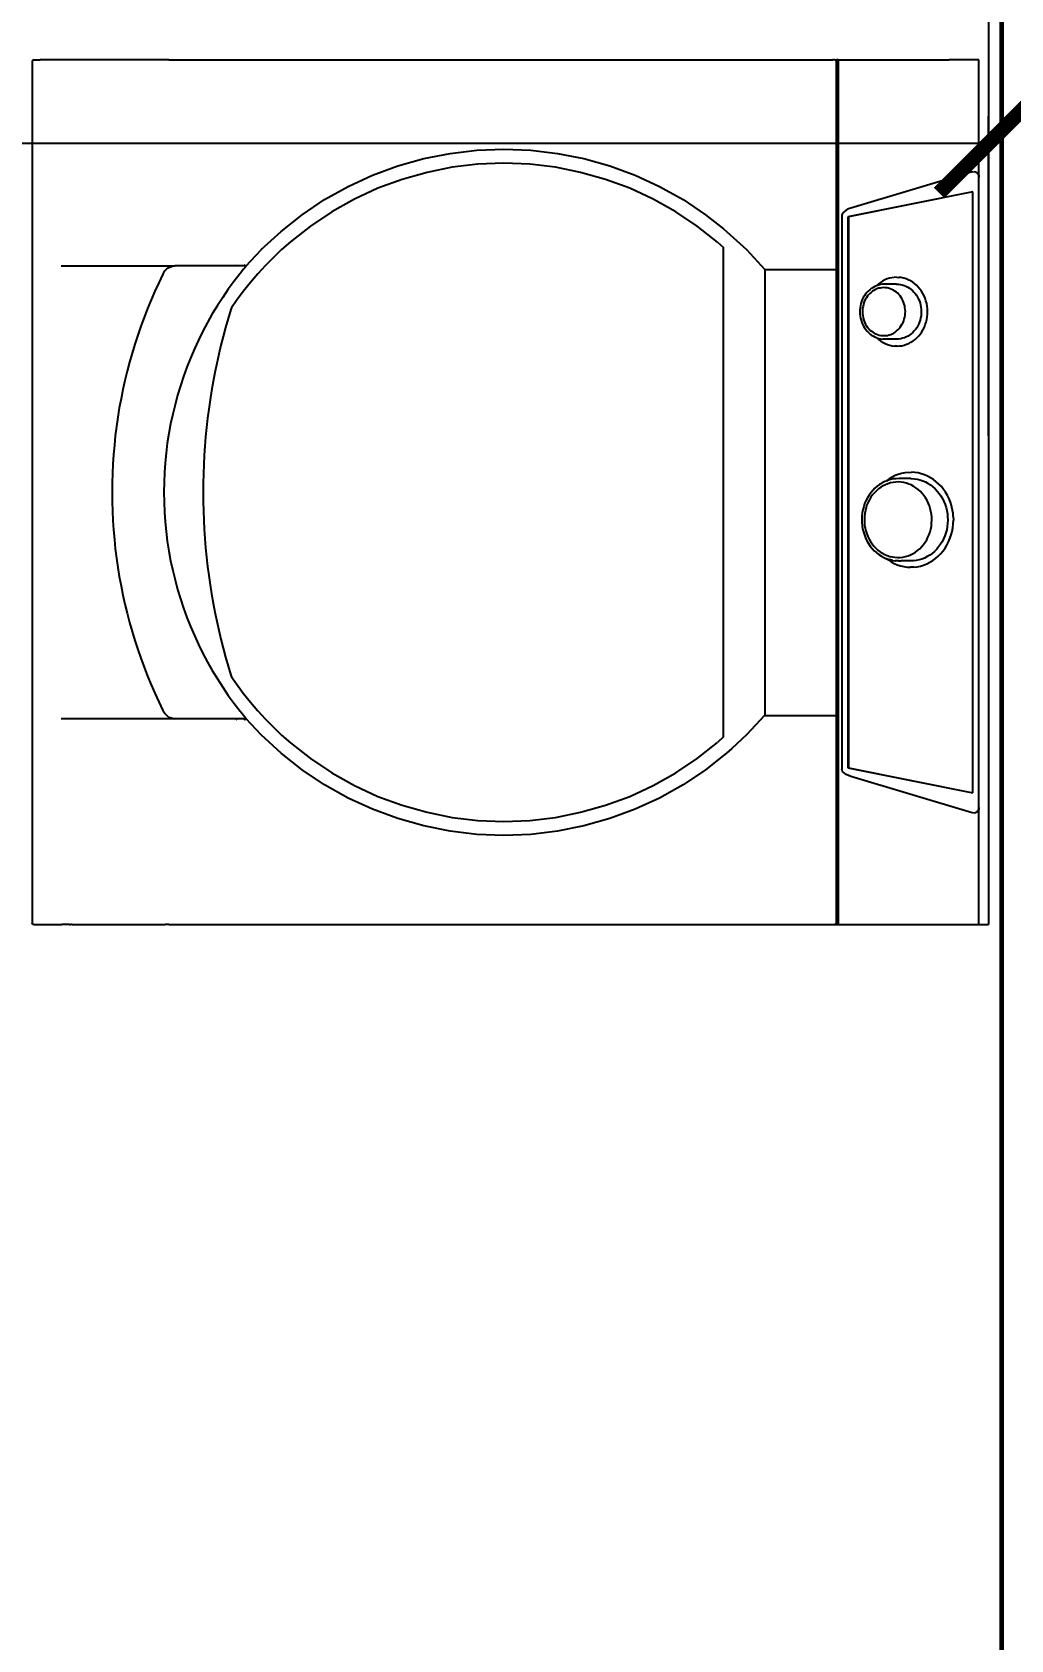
# Model space of a CAD drawing. Header units: metres. Extents: x 12.2 to 77.2, y 18.8 to 35.5.
# Drawn here: x 30.241 to 30.955, y 23.327 to 24.498 of the extents above; entities that cross this region are included whole.
import ezdxf

# ---------------------------------------------------------------- set-up
doc = ezdxf.new("R2010")
doc.units = ezdxf.units.M
doc.layers.get('Defpoints').update_dxf_attribs({"lineweight": 0})
doc.layers.add('0inne_gulv', color=7, linetype='Continuous', lineweight=13)
doc.layers.add('A-WALL', color=250, linetype='Continuous', lineweight=60)
doc.layers.add('Edges', color=7, linetype='Continuous')
doc.styles.add('TEXTS', font='swissl.ttf')
doc.dimstyles.new('Copy of DIMTEXT', dxfattribs={"dimscale": 0.3, "dimtxt": 0.22, "dimasz": 0.18, "dimexe": 0.05, "dimexo": 0.05, "dimgap": 0.05, "dimtad": 0, "dimzin": 1, "dimdsep": 46, "dimtxsty": 'TEXTS', "dimblk": 'ARCHTICK', "dimcen": 0.1, "dimclrd": 256, "dimclre": 6, "dimclrt": 7, "dimadec": 0, "dimazin": 0, "dimtfac": 0.15, "dimtix": 1, "dimtofl": 0, "dimtmove": 1, "dimatfit": 3, "dimldrblk": 'OPEN', "dimfxl": 1, "dimtolj": 1, "dimtzin": 0, "dimarcsym": 0})

# ---------------------------------------------------------------- blocks, each defined once
blk = doc.blocks.new('hyjnmu')
at = {"layer": 'Edges'}
for p, q in [((1052.394, 1739.6149), (1053.0663, 1739.6149)), ((1053.0663, 1739.5797), (1053.0663, 1739.6149)), ((1052.4363, 1739.608), (1052.4363, 1739.5863)), ((1052.4646, 1739.608), (1052.4363, 1739.608)), ((1052.4646, 1739.608), (1052.4646, 1739.608)), ((1052.5216, 1739.608), (1052.4646, 1739.608)), ((1052.5176, 1739.6043), (1052.5178, 1739.6055)), ((1052.5178, 1739.603), (1052.5176, 1739.6043)), ((1052.5178, 1739.6055), (1052.5183, 1739.6065)), ((1052.5178, 1739.603), (1052.5443, 1739.5147)), ((1052.5183, 1739.6065), (1052.5192, 1739.6073)), ((1052.5192, 1739.6073), (1052.5203, 1739.6078)), ((1052.5203, 1739.6078), (1052.5216, 1739.608)), ((1052.981, 1739.608), (1052.5216, 1739.608)), ((1052.5323, 1739.6035), (1052.5505, 1739.5125)), ((1052.5324, 1739.6035), (1052.5323, 1739.6035)), ((1052.5324, 1739.6035), (1052.5505, 1739.5129)), ((1052.9703, 1739.6035), (1052.5324, 1739.6035)), ((1052.9521, 1739.5125), (1052.9704, 1739.6035)), ((1052.9521, 1739.5129), (1052.9703, 1739.6035)), ((1052.9848, 1739.603), (1052.9583, 1739.5147)), ((1052.9704, 1739.6035), (1052.9703, 1739.6035)), ((1052.981, 1739.608), (1052.9823, 1739.6078)), ((1053.0446, 1739.608), (1052.981, 1739.608)), ((1052.9823, 1739.6078), (1052.9835, 1739.6073)), ((1052.9835, 1739.6073), (1052.9843, 1739.6065)), ((1052.9843, 1739.6065), (1052.9849, 1739.6055)), ((1052.985, 1739.6043), (1052.9848, 1739.603)), ((1052.9849, 1739.6055), (1052.985, 1739.6043)), ((1053.0663, 1739.608), (1053.0446, 1739.608)), ((1053.0446, 1739.608), (1053.0446, 1739.608)), ((1052.4363, 1739.5863), (1052.4363, 1739.5863)), ((1052.4363, 1739.5055), (1052.4363, 1739.5863)), ((1052.756, 1739.5862), (1052.7536, 1739.585)), ((1052.7585, 1739.5872), (1052.756, 1739.5862)), ((1052.761, 1739.588), (1052.7585, 1739.5872)), ((1052.7636, 1739.5886), (1052.761, 1739.588)), ((1052.7663, 1739.5891), (1052.7636, 1739.5886)), ((1052.769, 1739.5893), (1052.7663, 1739.5891)), ((1052.767, 1739.585), (1052.7693, 1739.5852)), ((1052.769, 1739.5893), (1052.7717, 1739.5894)), ((1052.7693, 1739.5852), (1052.7713, 1739.5853)), ((1052.7713, 1739.5853), (1052.7717, 1739.5853)), ((1052.7744, 1739.5893), (1052.7717, 1739.5894)), ((1052.7717, 1739.5853), (1052.774, 1739.5852)), ((1052.774, 1739.5852), (1052.7764, 1739.5849)), ((1052.7771, 1739.589), (1052.7744, 1739.5893)), ((1052.7798, 1739.5885), (1052.7771, 1739.589)), ((1052.7824, 1739.5878), (1052.7798, 1739.5885)), ((1052.7849, 1739.5869), (1052.7824, 1739.5878)), ((1052.7874, 1739.5859), (1052.7849, 1739.5869)), ((1052.7898, 1739.5846), (1052.7874, 1739.5859)), ((1052.742, 1739.5749), (1052.7407, 1739.5728)), ((1052.7436, 1739.5769), (1052.742, 1739.5749)), ((1052.7453, 1739.5788), (1052.7436, 1739.5769)), ((1052.7471, 1739.5806), (1052.7453, 1739.5788)), ((1052.7459, 1739.5727), (1052.7473, 1739.5745)), ((1052.7492, 1739.5822), (1052.7471, 1739.5806)), ((1052.7473, 1739.5745), (1052.7487, 1739.5761)), ((1052.7487, 1739.5761), (1052.7504, 1739.5776)), ((1052.7513, 1739.5837), (1052.7492, 1739.5822)), ((1052.7504, 1739.5776), (1052.7521, 1739.579)), ((1052.7536, 1739.585), (1052.7513, 1739.5837)), ((1052.7521, 1739.579), (1052.754, 1739.5803)), ((1052.754, 1739.5803), (1052.7559, 1739.5815)), ((1052.7559, 1739.5815), (1052.758, 1739.5825)), ((1052.758, 1739.5825), (1052.7602, 1739.5833)), ((1052.7602, 1739.5833), (1052.7624, 1739.5841)), ((1052.7624, 1739.5841), (1052.7647, 1739.5846)), ((1052.7647, 1739.5846), (1052.767, 1739.585)), ((1052.7673, 1739.5734), (1052.7652, 1739.573)), ((1052.7695, 1739.5736), (1052.7673, 1739.5734)), ((1052.7716, 1739.5736), (1052.7695, 1739.5736)), ((1052.7738, 1739.5735), (1052.7716, 1739.5736)), ((1052.7759, 1739.5733), (1052.7738, 1739.5735)), ((1052.7764, 1739.5849), (1052.7787, 1739.5845)), ((1052.7787, 1739.5845), (1052.7809, 1739.5839)), ((1052.7809, 1739.5839), (1052.7831, 1739.5831)), ((1052.7831, 1739.5831), (1052.7853, 1739.5822)), ((1052.7853, 1739.5822), (1052.7873, 1739.5812)), ((1052.7873, 1739.5812), (1052.7892, 1739.58)), ((1052.7892, 1739.58), (1052.7911, 1739.5786)), ((1052.792, 1739.5833), (1052.7898, 1739.5846)), ((1052.7911, 1739.5786), (1052.7928, 1739.5772)), ((1052.7941, 1739.5817), (1052.792, 1739.5833)), ((1052.7928, 1739.5772), (1052.7944, 1739.5756)), ((1052.7961, 1739.5801), (1052.7941, 1739.5817)), ((1052.7944, 1739.5756), (1052.7958, 1739.574)), ((1052.7958, 1739.574), (1052.7971, 1739.5722)), ((1052.7979, 1739.5783), (1052.7961, 1739.5801)), ((1052.7996, 1739.5763), (1052.7979, 1739.5783)), ((1052.801, 1739.5743), (1052.7996, 1739.5763)), ((1052.8023, 1739.5722), (1052.801, 1739.5743)), ((1053.0663, 1739.5797), (1053.0663, 1739.5797)), ((1053.0663, 1739.5055), (1053.0663, 1739.5797)), ((1052.6005, 1739.5625), (1052.5993, 1739.5611)), ((1052.6018, 1739.5638), (1052.6005, 1739.5625)), ((1052.6033, 1739.565), (1052.6018, 1739.5638)), ((1052.6048, 1739.5661), (1052.6033, 1739.565)), ((1052.6064, 1739.5671), (1052.6048, 1739.5661)), ((1052.6082, 1739.568), (1052.6064, 1739.5671)), ((1052.6066, 1739.5616), (1052.6078, 1739.5625)), ((1052.6078, 1739.5625), (1052.6091, 1739.5633)), ((1052.6099, 1739.5688), (1052.6082, 1739.568)), ((1052.6091, 1739.5633), (1052.6105, 1739.564)), ((1052.6118, 1739.5694), (1052.6099, 1739.5688)), ((1052.6105, 1739.564), (1052.6119, 1739.5646)), ((1052.6137, 1739.5699), (1052.6118, 1739.5694)), ((1052.6119, 1739.5646), (1052.6134, 1739.5651)), ((1052.6134, 1739.5651), (1052.6149, 1739.5655)), ((1052.6156, 1739.5702), (1052.6137, 1739.5699)), ((1052.6149, 1739.5655), (1052.6164, 1739.5657)), ((1052.6176, 1739.5705), (1052.6156, 1739.5702)), ((1052.6164, 1739.5657), (1052.618, 1739.5659)), ((1052.6195, 1739.5705), (1052.6176, 1739.5705)), ((1052.618, 1739.5659), (1052.6196, 1739.566)), ((1052.6215, 1739.5705), (1052.6195, 1739.5705)), ((1052.6196, 1739.566), (1052.6211, 1739.5659)), ((1052.6211, 1739.5659), (1052.6227, 1739.5658)), ((1052.6235, 1739.5703), (1052.6215, 1739.5705)), ((1052.6227, 1739.5658), (1052.6242, 1739.5655)), ((1052.6254, 1739.57), (1052.6235, 1739.5703)), ((1052.6242, 1739.5655), (1052.6258, 1739.5652)), ((1052.6273, 1739.5695), (1052.6254, 1739.57)), ((1052.6258, 1739.5652), (1052.6272, 1739.5647)), ((1052.6272, 1739.5647), (1052.6287, 1739.5641)), ((1052.6291, 1739.5689), (1052.6273, 1739.5695)), ((1052.6287, 1739.5641), (1052.63, 1739.5634)), ((1052.6309, 1739.5682), (1052.6291, 1739.5689)), ((1052.63, 1739.5634), (1052.6314, 1739.5627)), ((1052.6327, 1739.5673), (1052.6309, 1739.5682)), ((1052.6314, 1739.5627), (1052.6326, 1739.5618)), ((1052.6326, 1739.5618), (1052.6338, 1739.5608)), ((1052.6343, 1739.5664), (1052.6327, 1739.5673)), ((1052.6359, 1739.5653), (1052.6343, 1739.5664)), ((1052.6373, 1739.5641), (1052.6359, 1739.5653)), ((1052.6387, 1739.5628), (1052.6373, 1739.5641)), ((1052.6399, 1739.5614), (1052.6387, 1739.5628)), ((1052.7372, 1739.5636), (1052.7369, 1739.5612)), ((1052.7378, 1739.566), (1052.7372, 1739.5636)), ((1052.7385, 1739.5683), (1052.7378, 1739.566)), ((1052.7395, 1739.5706), (1052.7385, 1739.5683)), ((1052.7407, 1739.5728), (1052.7395, 1739.5706)), ((1052.7415, 1739.5609), (1052.7418, 1739.5629)), ((1052.7418, 1739.5629), (1052.7422, 1739.565)), ((1052.7422, 1739.565), (1052.7429, 1739.567)), ((1052.7429, 1739.567), (1052.7437, 1739.569)), ((1052.7437, 1739.569), (1052.7448, 1739.5709)), ((1052.7448, 1739.5709), (1052.7459, 1739.5727)), ((1052.7481, 1739.5621), (1052.747, 1739.5605)), ((1052.7493, 1739.5637), (1052.7481, 1739.5621)), ((1052.7506, 1739.5652), (1052.7493, 1739.5637)), ((1052.7521, 1739.5666), (1052.7506, 1739.5652)), ((1052.7537, 1739.5679), (1052.7521, 1739.5666)), ((1052.7554, 1739.5691), (1052.7537, 1739.5679)), ((1052.7572, 1739.5702), (1052.7554, 1739.5691)), ((1052.7591, 1739.5711), (1052.7572, 1739.5702)), ((1052.7611, 1739.5719), (1052.7591, 1739.5711)), ((1052.7631, 1739.5725), (1052.7611, 1739.5719)), ((1052.7652, 1739.573), (1052.7631, 1739.5725)), ((1052.7781, 1739.5729), (1052.7759, 1739.5733)), ((1052.7801, 1739.5724), (1052.7781, 1739.5729)), ((1052.7821, 1739.5717), (1052.7801, 1739.5724)), ((1052.7841, 1739.5708), (1052.7821, 1739.5717)), ((1052.786, 1739.5699), (1052.7841, 1739.5708)), ((1052.7877, 1739.5688), (1052.786, 1739.5699)), ((1052.7894, 1739.5676), (1052.7877, 1739.5688)), ((1052.791, 1739.5662), (1052.7894, 1739.5676)), ((1052.7924, 1739.5648), (1052.791, 1739.5662)), ((1052.7938, 1739.5633), (1052.7924, 1739.5648)), ((1052.7949, 1739.5617), (1052.7938, 1739.5633)), ((1052.7971, 1739.5722), (1052.7982, 1739.5703)), ((1052.7982, 1739.5703), (1052.7992, 1739.5684)), ((1052.7992, 1739.5684), (1052.8, 1739.5664)), ((1052.8, 1739.5664), (1052.8006, 1739.5644)), ((1052.8006, 1739.5644), (1052.801, 1739.5623)), ((1052.801, 1739.5623), (1052.8013, 1739.5602)), ((1052.8035, 1739.57), (1052.8023, 1739.5722)), ((1052.8044, 1739.5677), (1052.8035, 1739.57)), ((1052.8051, 1739.5653), (1052.8044, 1739.5677)), ((1052.8056, 1739.5629), (1052.8051, 1739.5653)), ((1052.8059, 1739.5605), (1052.8056, 1739.5629)), ((1052.5949, 1739.5514), (1052.5947, 1739.5497)), ((1052.5953, 1739.5532), (1052.5949, 1739.5514)), ((1052.5958, 1739.5549), (1052.5953, 1739.5532)), ((1052.5965, 1739.5565), (1052.5958, 1739.5549)), ((1052.5973, 1739.5581), (1052.5965, 1739.5565)), ((1052.5982, 1739.5597), (1052.5973, 1739.5581)), ((1052.5993, 1739.5611), (1052.5982, 1739.5597)), ((1052.5998, 1739.5494), (1052.5999, 1739.5507)), ((1052.5999, 1739.5507), (1052.6002, 1739.5521)), ((1052.6002, 1739.5521), (1052.6007, 1739.5535)), ((1052.6007, 1739.5535), (1052.6012, 1739.5548)), ((1052.6012, 1739.5548), (1052.6018, 1739.5561)), ((1052.6018, 1739.5561), (1052.6026, 1739.5573)), ((1052.6026, 1739.5573), (1052.6035, 1739.5585)), ((1052.6035, 1739.5585), (1052.6044, 1739.5596)), ((1052.6044, 1739.5596), (1052.6055, 1739.5606)), ((1052.6055, 1739.5606), (1052.6066, 1739.5616)), ((1052.6083, 1739.5505), (1052.6073, 1739.5497)), ((1052.6093, 1739.5513), (1052.6083, 1739.5505)), ((1052.6105, 1739.552), (1052.6093, 1739.5513)), ((1052.6117, 1739.5526), (1052.6105, 1739.552)), ((1052.6129, 1739.5531), (1052.6117, 1739.5526)), ((1052.6142, 1739.5535), (1052.6129, 1739.5531)), ((1052.6155, 1739.5539), (1052.6142, 1739.5535)), ((1052.6168, 1739.5541), (1052.6155, 1739.5539)), ((1052.6182, 1739.5543), (1052.6168, 1739.5541)), ((1052.6196, 1739.5544), (1052.6182, 1739.5543)), ((1052.621, 1739.5543), (1052.6196, 1739.5544)), ((1052.6223, 1739.5542), (1052.621, 1739.5543)), ((1052.6237, 1739.5539), (1052.6223, 1739.5542)), ((1052.625, 1739.5536), (1052.6237, 1739.5539)), ((1052.6263, 1739.5532), (1052.625, 1739.5536)), ((1052.6275, 1739.5527), (1052.6263, 1739.5532)), ((1052.6287, 1739.5521), (1052.6275, 1739.5527)), ((1052.6299, 1739.5514), (1052.6287, 1739.5521)), ((1052.631, 1739.5507), (1052.6299, 1739.5514)), ((1052.632, 1739.5499), (1052.631, 1739.5507)), ((1052.6338, 1739.5608), (1052.6348, 1739.5598)), ((1052.6348, 1739.5598), (1052.6358, 1739.5587)), ((1052.6358, 1739.5587), (1052.6367, 1739.5576)), ((1052.6367, 1739.5576), (1052.6375, 1739.5563)), ((1052.6375, 1739.5563), (1052.6381, 1739.5551)), ((1052.6381, 1739.5551), (1052.6387, 1739.5538)), ((1052.6387, 1739.5538), (1052.6391, 1739.5524)), ((1052.6391, 1739.5524), (1052.6395, 1739.551)), ((1052.6395, 1739.551), (1052.6397, 1739.5496)), ((1052.641, 1739.56), (1052.6399, 1739.5614)), ((1052.642, 1739.5584), (1052.641, 1739.56)), ((1052.6428, 1739.5569), (1052.642, 1739.5584)), ((1052.6435, 1739.5552), (1052.6428, 1739.5569)), ((1052.6441, 1739.5535), (1052.6435, 1739.5552)), ((1052.6445, 1739.5518), (1052.6441, 1739.5535)), ((1052.6447, 1739.55), (1052.6445, 1739.5518)), ((1052.6448, 1739.5483), (1052.6447, 1739.55)), ((1052.7369, 1739.5612), (1052.7367, 1739.5588)), ((1052.7368, 1739.5564), (1052.7367, 1739.5588)), ((1052.7368, 1739.5564), (1052.7371, 1739.554)), ((1052.7371, 1739.554), (1052.7376, 1739.5516)), ((1052.7376, 1739.5516), (1052.7383, 1739.5492)), ((1052.7413, 1739.5587), (1052.7415, 1739.5609)), ((1052.7413, 1739.5584), (1052.7413, 1739.5587)), ((1052.7413, 1739.5584), (1052.7413, 1739.5498)), ((1052.7439, 1739.5513), (1052.7438, 1739.5493)), ((1052.7442, 1739.5532), (1052.7439, 1739.5513)), ((1052.7447, 1739.5551), (1052.7442, 1739.5532)), ((1052.7453, 1739.5569), (1052.7447, 1739.5551)), ((1052.746, 1739.5587), (1052.7453, 1739.5569)), ((1052.747, 1739.5605), (1052.746, 1739.5587)), ((1052.796, 1739.56), (1052.7949, 1739.5617)), ((1052.7969, 1739.5582), (1052.796, 1739.56)), ((1052.7976, 1739.5564), (1052.7969, 1739.5582)), ((1052.7981, 1739.5545), (1052.7976, 1739.5564)), ((1052.7985, 1739.5526), (1052.7981, 1739.5545)), ((1052.7988, 1739.5507), (1052.7985, 1739.5526)), ((1052.7988, 1739.5488), (1052.7988, 1739.5507)), ((1052.8013, 1739.5513), (1052.8012, 1739.5512)), ((1052.8013, 1739.5494), (1052.8012, 1739.5512)), ((1052.8013, 1739.5602), (1052.8013, 1739.5581)), ((1052.8013, 1739.5581), (1052.8013, 1739.5513)), ((1052.8041, 1739.5485), (1052.8049, 1739.5509)), ((1052.8049, 1739.5509), (1052.8054, 1739.5532)), ((1052.8054, 1739.5532), (1052.8058, 1739.5557)), ((1052.8058, 1739.5557), (1052.8059, 1739.5581)), ((1052.8059, 1739.5605), (1052.8059, 1739.5581)), ((1052.5946, 1739.5479), (1052.5947, 1739.5497)), ((1052.5946, 1739.5479), (1052.5947, 1739.5462)), ((1052.5947, 1739.5462), (1052.595, 1739.5444)), ((1052.595, 1739.5444), (1052.5954, 1739.5427)), ((1052.5954, 1739.5427), (1052.5959, 1739.541)), ((1052.5959, 1739.541), (1052.5966, 1739.5393)), ((1052.5966, 1739.5393), (1052.5975, 1739.5377)), ((1052.5997, 1739.5479), (1052.5998, 1739.5494)), ((1052.5997, 1739.5479), (1052.5997, 1739.539)), ((1052.5997, 1739.539), (1052.5998, 1739.5376)), ((1052.6023, 1739.5398), (1052.6022, 1739.5386)), ((1052.6022, 1739.5386), (1052.6023, 1739.5373)), ((1052.6024, 1739.541), (1052.6023, 1739.5398)), ((1052.6027, 1739.5422), (1052.6024, 1739.541)), ((1052.603, 1739.5434), (1052.6027, 1739.5422)), ((1052.6035, 1739.5446), (1052.603, 1739.5434)), ((1052.6041, 1739.5457), (1052.6035, 1739.5446)), ((1052.6047, 1739.5468), (1052.6041, 1739.5457)), ((1052.6055, 1739.5478), (1052.6047, 1739.5468)), ((1052.6063, 1739.5488), (1052.6055, 1739.5478)), ((1052.6073, 1739.5497), (1052.6063, 1739.5488)), ((1052.6329, 1739.549), (1052.632, 1739.5499)), ((1052.6338, 1739.548), (1052.6329, 1739.549)), ((1052.6346, 1739.547), (1052.6338, 1739.548)), ((1052.6353, 1739.5459), (1052.6346, 1739.547)), ((1052.6358, 1739.5448), (1052.6353, 1739.5459)), ((1052.6363, 1739.5437), (1052.6358, 1739.5448)), ((1052.6367, 1739.5425), (1052.6363, 1739.5437)), ((1052.637, 1739.5413), (1052.6367, 1739.5425)), ((1052.6372, 1739.5401), (1052.637, 1739.5413)), ((1052.6372, 1739.5388), (1052.6372, 1739.5401)), ((1052.6372, 1739.5376), (1052.6372, 1739.5388)), ((1052.6397, 1739.5496), (1052.6397, 1739.5482)), ((1052.6397, 1739.5482), (1052.6397, 1739.5481)), ((1052.6397, 1739.5481), (1052.6397, 1739.5393)), ((1052.6397, 1739.5393), (1052.6397, 1739.5379)), ((1052.6422, 1739.5381), (1052.643, 1739.5397)), ((1052.643, 1739.5397), (1052.6437, 1739.5413)), ((1052.6437, 1739.5413), (1052.6442, 1739.543)), ((1052.6442, 1739.543), (1052.6445, 1739.5448)), ((1052.6445, 1739.5448), (1052.6448, 1739.5465)), ((1052.6448, 1739.5483), (1052.6448, 1739.5465)), ((1052.7383, 1739.5492), (1052.7392, 1739.5469)), ((1052.7392, 1739.5469), (1052.7403, 1739.5447)), ((1052.7403, 1739.5447), (1052.7416, 1739.5426)), ((1052.7413, 1739.5498), (1052.7414, 1739.5477)), ((1052.7414, 1739.5477), (1052.7416, 1739.5456)), ((1052.7416, 1739.5456), (1052.7421, 1739.5435)), ((1052.7416, 1739.5426), (1052.743, 1739.5406)), ((1052.7421, 1739.5435), (1052.7421, 1739.5434)), ((1052.7421, 1739.5434), (1052.7427, 1739.5415)), ((1052.7427, 1739.5414), (1052.7427, 1739.5415)), ((1052.7427, 1739.5414), (1052.743, 1739.5406)), ((1052.743, 1739.5406), (1052.7431, 1739.5405)), ((1052.7431, 1739.5405), (1052.7435, 1739.5394)), ((1052.7435, 1739.5394), (1052.7445, 1739.5375)), ((1052.7438, 1739.5493), (1052.7439, 1739.5474)), ((1052.7439, 1739.5474), (1052.7441, 1739.5455)), ((1052.7441, 1739.5455), (1052.7445, 1739.5436)), ((1052.7445, 1739.5436), (1052.7451, 1739.5417)), ((1052.7451, 1739.5417), (1052.7458, 1739.5399)), ((1052.7458, 1739.5399), (1052.7467, 1739.5381)), ((1052.7957, 1739.5376), (1052.7966, 1739.5394)), ((1052.7966, 1739.5394), (1052.7974, 1739.5412)), ((1052.7974, 1739.5412), (1052.798, 1739.543)), ((1052.7979, 1739.5369), (1052.7989, 1739.5388)), ((1052.798, 1739.543), (1052.7984, 1739.5449)), ((1052.7984, 1739.5449), (1052.7987, 1739.5468)), ((1052.7987, 1739.5468), (1052.7988, 1739.5488)), ((1052.7989, 1739.5388), (1052.7997, 1739.5407)), ((1052.7997, 1739.5408), (1052.8004, 1739.5428)), ((1052.7997, 1739.5408), (1052.8006, 1739.542)), ((1052.7997, 1739.5408), (1052.7997, 1739.5407)), ((1052.8009, 1739.545), (1052.8004, 1739.5429)), ((1052.8004, 1739.5429), (1052.8004, 1739.5428)), ((1052.8006, 1739.542), (1052.802, 1739.5441)), ((1052.8009, 1739.545), (1052.8012, 1739.547)), ((1052.8013, 1739.5491), (1052.8012, 1739.5471)), ((1052.8012, 1739.547), (1052.8012, 1739.5471)), ((1052.8013, 1739.5494), (1052.8013, 1739.5492)), ((1052.8013, 1739.5492), (1052.8013, 1739.5491)), ((1052.802, 1739.5441), (1052.8031, 1739.5463)), ((1052.8031, 1739.5463), (1052.8041, 1739.5485)), ((1052.5975, 1739.5377), (1052.5984, 1739.5362)), ((1052.5984, 1739.5362), (1052.5995, 1739.5348)), ((1052.5995, 1739.5348), (1052.6008, 1739.5334)), ((1052.5998, 1739.5376), (1052.6, 1739.5362)), ((1052.6, 1739.5362), (1052.6003, 1739.5348)), ((1052.6004, 1739.5347), (1052.6003, 1739.5348)), ((1052.6004, 1739.5347), (1052.6008, 1739.5334)), ((1052.6008, 1739.5334), (1052.6013, 1739.5321)), ((1052.6013, 1739.5321), (1052.602, 1739.5308)), ((1052.602, 1739.5308), (1052.6021, 1739.5307)), ((1052.6021, 1739.5307), (1052.6028, 1739.5296)), ((1052.6023, 1739.5373), (1052.6025, 1739.5361)), ((1052.6025, 1739.5361), (1052.6027, 1739.5349)), ((1052.6027, 1739.5349), (1052.6031, 1739.5337)), ((1052.6028, 1739.5296), (1052.6029, 1739.5295)), ((1052.6029, 1739.5295), (1052.6037, 1739.5284)), ((1052.6031, 1739.5337), (1052.6036, 1739.5326)), ((1052.6036, 1739.5326), (1052.6042, 1739.5315)), ((1052.6037, 1739.5284), (1052.6047, 1739.5273)), ((1052.6042, 1739.5315), (1052.6049, 1739.5304)), ((1052.6047, 1739.5273), (1052.6057, 1739.5263)), ((1052.6049, 1739.5304), (1052.6057, 1739.5294)), ((1052.6057, 1739.5294), (1052.6065, 1739.5284)), ((1052.6065, 1739.5284), (1052.6075, 1739.5275)), ((1052.6075, 1739.5275), (1052.6085, 1739.5267)), ((1052.6085, 1739.5267), (1052.6096, 1739.526)), ((1052.6301, 1739.5261), (1052.6312, 1739.5269)), ((1052.6312, 1739.5269), (1052.6322, 1739.5277)), ((1052.6322, 1739.5277), (1052.6331, 1739.5286)), ((1052.6331, 1739.5286), (1052.634, 1739.5296)), ((1052.634, 1739.5296), (1052.6347, 1739.5306)), ((1052.634, 1739.5265), (1052.635, 1739.5275)), ((1052.6347, 1739.5306), (1052.6354, 1739.5317)), ((1052.635, 1739.5275), (1052.6359, 1739.5286)), ((1052.6354, 1739.5317), (1052.6359, 1739.5328)), ((1052.6359, 1739.5328), (1052.6364, 1739.534)), ((1052.6359, 1739.5286), (1052.636, 1739.5287)), ((1052.636, 1739.5287), (1052.6367, 1739.5298)), ((1052.6364, 1739.534), (1052.6368, 1739.5352)), ((1052.6367, 1739.5298), (1052.6368, 1739.5298)), ((1052.6368, 1739.5352), (1052.637, 1739.5364)), ((1052.6368, 1739.5298), (1052.6376, 1739.5311)), ((1052.637, 1739.5364), (1052.6372, 1739.5376)), ((1052.6376, 1739.5311), (1052.6382, 1739.5323)), ((1052.6382, 1739.5323), (1052.6386, 1739.5334)), ((1052.6386, 1739.5334), (1052.6389, 1739.5337)), ((1052.6386, 1739.5334), (1052.6388, 1739.5337)), ((1052.6388, 1739.5337), (1052.6392, 1739.535)), ((1052.6389, 1739.5337), (1052.6402, 1739.535)), ((1052.6392, 1739.5351), (1052.6395, 1739.5365)), ((1052.6392, 1739.535), (1052.6392, 1739.5351)), ((1052.6395, 1739.5365), (1052.6397, 1739.5379)), ((1052.6402, 1739.535), (1052.6412, 1739.5365)), ((1052.6412, 1739.5365), (1052.6422, 1739.5381)), ((1052.7445, 1739.5375), (1052.7446, 1739.5374)), ((1052.7446, 1739.5374), (1052.7456, 1739.5356)), ((1052.7456, 1739.5356), (1052.7457, 1739.5356)), ((1052.7457, 1739.5356), (1052.7469, 1739.5339)), ((1052.7467, 1739.5381), (1052.7477, 1739.5364)), ((1052.7469, 1739.5339), (1052.7483, 1739.5322)), ((1052.7477, 1739.5364), (1052.7489, 1739.5348)), ((1052.7483, 1739.5322), (1052.7499, 1739.5306)), ((1052.7489, 1739.5348), (1052.7502, 1739.5333)), ((1052.7499, 1739.5306), (1052.7516, 1739.5292)), ((1052.7502, 1739.5333), (1052.7517, 1739.5319)), ((1052.7516, 1739.5292), (1052.7534, 1739.5279)), ((1052.7517, 1739.5319), (1052.7532, 1739.5305)), ((1052.7532, 1739.5305), (1052.7549, 1739.5293)), ((1052.7534, 1739.5279), (1052.7554, 1739.5267)), ((1052.7549, 1739.5293), (1052.7567, 1739.5282)), ((1052.7554, 1739.5267), (1052.7575, 1739.5256)), ((1052.7554, 1739.5267), (1052.7554, 1739.5267)), ((1052.7567, 1739.5282), (1052.7586, 1739.5273)), ((1052.7586, 1739.5273), (1052.7605, 1739.5264)), ((1052.7816, 1739.5262), (1052.7835, 1739.527)), ((1052.7835, 1739.527), (1052.7854, 1739.5279)), ((1052.7854, 1739.5279), (1052.7872, 1739.529)), ((1052.7866, 1739.5263), (1052.7886, 1739.5275)), ((1052.7872, 1739.529), (1052.7889, 1739.5302)), ((1052.7887, 1739.5275), (1052.7886, 1739.5275)), ((1052.7887, 1739.5275), (1052.7905, 1739.5288)), ((1052.7889, 1739.5302), (1052.7905, 1739.5315)), ((1052.7905, 1739.5315), (1052.792, 1739.5329)), ((1052.7905, 1739.5288), (1052.7923, 1739.5302)), ((1052.792, 1739.5329), (1052.7934, 1739.5344)), ((1052.7923, 1739.5302), (1052.7939, 1739.5317)), ((1052.7934, 1739.5344), (1052.7946, 1739.536)), ((1052.7939, 1739.5317), (1052.7953, 1739.5333)), ((1052.7946, 1739.536), (1052.7957, 1739.5376)), ((1052.7953, 1739.5333), (1052.7954, 1739.5334)), ((1052.7954, 1739.5334), (1052.7966, 1739.5351)), ((1052.7966, 1739.5351), (1052.7967, 1739.5351)), ((1052.7967, 1739.5351), (1052.7979, 1739.5369)), ((1052.6057, 1739.5263), (1052.6069, 1739.5254)), ((1052.6069, 1739.5254), (1052.6069, 1739.5253)), ((1052.6069, 1739.5253), (1052.6081, 1739.5245)), ((1052.6081, 1739.5245), (1052.6082, 1739.5245)), ((1052.6082, 1739.5245), (1052.6095, 1739.5237)), ((1052.6095, 1739.5237), (1052.6109, 1739.523)), ((1052.6096, 1739.526), (1052.6107, 1739.5253)), ((1052.6107, 1739.5253), (1052.6119, 1739.5247)), ((1052.6109, 1739.523), (1052.6123, 1739.5225)), ((1052.6119, 1739.5247), (1052.6132, 1739.5242)), ((1052.6123, 1739.5225), (1052.6137, 1739.522)), ((1052.6132, 1739.5242), (1052.6145, 1739.5238)), ((1052.6137, 1739.522), (1052.6152, 1739.5216)), ((1052.6145, 1739.5238), (1052.6158, 1739.5235)), ((1052.6152, 1739.5216), (1052.6168, 1739.5214)), ((1052.6158, 1739.5235), (1052.6171, 1739.5232)), ((1052.6168, 1739.5214), (1052.6183, 1739.5212)), ((1052.6171, 1739.5232), (1052.6185, 1739.5231)), ((1052.6183, 1739.5212), (1052.6199, 1739.5212)), ((1052.6185, 1739.5231), (1052.6199, 1739.5231)), ((1052.6199, 1739.5231), (1052.6212, 1739.5231)), ((1052.6199, 1739.5212), (1052.6214, 1739.5212)), ((1052.6212, 1739.5231), (1052.6226, 1739.5233)), ((1052.6214, 1739.5212), (1052.623, 1739.5214)), ((1052.6226, 1739.5233), (1052.6239, 1739.5235)), ((1052.623, 1739.5214), (1052.6245, 1739.5217)), ((1052.6239, 1739.5235), (1052.6253, 1739.5239)), ((1052.6245, 1739.5217), (1052.626, 1739.5221)), ((1052.6253, 1739.5239), (1052.6266, 1739.5243)), ((1052.626, 1739.5221), (1052.6275, 1739.5226)), ((1052.6266, 1739.5243), (1052.6278, 1739.5248)), ((1052.6275, 1739.5226), (1052.6289, 1739.5232)), ((1052.6278, 1739.5248), (1052.629, 1739.5254)), ((1052.6289, 1739.5232), (1052.6302, 1739.5239)), ((1052.629, 1739.5254), (1052.6301, 1739.5261)), ((1052.6302, 1739.5239), (1052.6303, 1739.5239)), ((1052.6303, 1739.5239), (1052.6315, 1739.5246)), ((1052.6316, 1739.5247), (1052.6315, 1739.5246)), ((1052.6316, 1739.5247), (1052.6328, 1739.5255)), ((1052.6328, 1739.5255), (1052.634, 1739.5265)), ((1052.7575, 1739.5256), (1052.7596, 1739.5247)), ((1052.7596, 1739.5247), (1052.7618, 1739.524)), ((1052.7605, 1739.5264), (1052.7625, 1739.5257)), ((1052.7618, 1739.524), (1052.764, 1739.5234)), ((1052.7625, 1739.5257), (1052.7646, 1739.5252)), ((1052.764, 1739.5234), (1052.7663, 1739.5229)), ((1052.7646, 1739.5252), (1052.7667, 1739.5248)), ((1052.7663, 1739.5229), (1052.7686, 1739.5227)), ((1052.7667, 1739.5248), (1052.7689, 1739.5246)), ((1052.7686, 1739.5227), (1052.771, 1739.5226)), ((1052.7689, 1739.5246), (1052.771, 1739.5245)), ((1052.771, 1739.5245), (1052.7732, 1739.5245)), ((1052.771, 1739.5226), (1052.7733, 1739.5226)), ((1052.7732, 1739.5245), (1052.7753, 1739.5247)), ((1052.7733, 1739.5226), (1052.7757, 1739.5228)), ((1052.7753, 1739.5247), (1052.7774, 1739.5251)), ((1052.7757, 1739.5228), (1052.778, 1739.5232)), ((1052.7774, 1739.5251), (1052.7795, 1739.5256)), ((1052.778, 1739.5232), (1052.7802, 1739.5238)), ((1052.7795, 1739.5256), (1052.7816, 1739.5262)), ((1052.7802, 1739.5238), (1052.7824, 1739.5245)), ((1052.7824, 1739.5245), (1052.7846, 1739.5253)), ((1052.7846, 1739.5253), (1052.7866, 1739.5263)), ((1052.4363, 1739.5055), (1053.0663, 1739.5055)), ((1052.4363, 1739.5055), (1052.4363, 1739.5043)), ((1052.4363, 1739.5043), (1052.4364, 1739.5033)), ((1052.4363, 1739.503), (1052.4364, 1739.5033)), ((1052.4364, 1739.5033), (1052.4365, 1739.5035)), ((1052.4365, 1739.5035), (1052.4366, 1739.5037)), ((1052.4366, 1739.5037), (1052.4368, 1739.5039)), ((1052.4368, 1739.5039), (1052.4371, 1739.504)), ((1052.4371, 1739.504), (1052.4373, 1739.504)), ((1052.4373, 1739.504), (1052.589, 1739.504)), ((1052.5443, 1739.5147), (1052.5449, 1739.513)), ((1052.5449, 1739.513), (1052.5457, 1739.5113)), ((1052.5457, 1739.5113), (1052.5467, 1739.51)), ((1052.5467, 1739.51), (1052.5477, 1739.5089)), ((1052.5477, 1739.5089), (1052.5486, 1739.5082)), ((1052.5486, 1739.5082), (1052.5495, 1739.508)), ((1052.5495, 1739.508), (1052.9531, 1739.508)), ((1052.5505, 1739.5129), (1052.9521, 1739.5129)), ((1052.5505, 1739.5125), (1052.5505, 1739.5129)), ((1052.5505, 1739.5125), (1052.9521, 1739.5125)), ((1052.589, 1739.504), (1052.9139, 1739.504)), ((1052.589, 1739.4519), (1052.589, 1739.504)), ((1052.9139, 1739.504), (1053.0653, 1739.504)), ((1052.9139, 1739.4519), (1052.9139, 1739.504)), ((1052.9521, 1739.5125), (1052.9521, 1739.5129)), ((1052.954, 1739.5082), (1052.9531, 1739.508)), ((1052.955, 1739.5089), (1052.954, 1739.5082)), ((1052.956, 1739.51), (1052.955, 1739.5089)), ((1052.9569, 1739.5113), (1052.956, 1739.51)), ((1052.9577, 1739.513), (1052.9569, 1739.5113)), ((1052.9583, 1739.5147), (1052.9577, 1739.513)), ((1053.0656, 1739.504), (1053.0653, 1739.504)), ((1053.0656, 1739.504), (1053.0658, 1739.5039)), ((1053.066, 1739.5037), (1053.0658, 1739.5039)), ((1053.066, 1739.5037), (1053.0662, 1739.5035)), ((1053.0663, 1739.5033), (1053.0662, 1739.5035)), ((1053.0663, 1739.5042), (1053.0663, 1739.5055)), ((1053.0663, 1739.5033), (1053.0663, 1739.5042)), ((1053.0663, 1739.5033), (1053.0663, 1739.503)), ((1052.4363, 1739.503), (1052.4363, 1739.5015)), ((1052.4363, 1739.0177), (1052.4363, 1739.5015)), ((1053.0663, 1739.5013), (1053.0663, 1739.503)), ((1053.0663, 1739.0177), (1053.0663, 1739.5013)), ((1052.5745, 1739.4385), (1052.589, 1739.4519)), ((1052.589, 1739.4519), (1052.7001, 1739.4519)), ((1052.7001, 1739.4519), (1052.9139, 1739.4519)), ((1052.9139, 1739.4517), (1052.9139, 1739.4519)), ((1052.9139, 1739.4517), (1052.9281, 1739.4385)), ((1052.5612, 1739.4241), (1052.5745, 1739.4385)), ((1052.9281, 1739.4385), (1052.938, 1739.4278)), ((1052.5491, 1739.4087), (1052.5594, 1739.4219)), ((1052.5594, 1739.4219), (1052.5612, 1739.4241)), ((1052.569, 1739.4175), (1052.573, 1739.4219)), ((1052.9296, 1739.4219), (1052.573, 1739.4219)), ((1052.9296, 1739.4219), (1052.9337, 1739.4175)), ((1052.938, 1739.4278), (1052.9414, 1739.4241)), ((1052.9414, 1739.4241), (1052.9432, 1739.4219)), ((1052.9432, 1739.4219), (1052.9536, 1739.4087)), ((1052.569, 1739.4175), (1052.5573, 1739.4027)), ((1052.9453, 1739.4027), (1052.9337, 1739.4175)), ((1052.5381, 1739.3924), (1052.5491, 1739.4087)), ((1052.5573, 1739.4027), (1052.5469, 1739.387)), ((1052.9558, 1739.387), (1052.9453, 1739.4027)), ((1052.9536, 1739.4087), (1052.9645, 1739.3924)), ((1052.5286, 1739.3753), (1052.5381, 1739.3924)), ((1052.5469, 1739.387), (1052.5377, 1739.3706)), ((1052.965, 1739.3706), (1052.9558, 1739.387)), ((1052.9645, 1739.3924), (1052.9741, 1739.3753)), ((1052.5203, 1739.3574), (1052.5286, 1739.3753)), ((1052.9741, 1739.3753), (1052.9823, 1739.3574)), ((1052.5377, 1739.3706), (1052.5298, 1739.3535)), ((1052.9729, 1739.3535), (1052.965, 1739.3706)), ((1052.5135, 1739.339), (1052.5203, 1739.3574)), ((1052.5298, 1739.3535), (1052.5233, 1739.3358)), ((1052.9794, 1739.3358), (1052.9729, 1739.3535)), ((1052.9823, 1739.3574), (1052.9891, 1739.339)), ((1052.5082, 1739.3201), (1052.5135, 1739.339)), ((1052.5233, 1739.3358), (1052.5182, 1739.3177)), ((1052.9845, 1739.3177), (1052.9794, 1739.3358)), ((1052.9891, 1739.339), (1052.9944, 1739.3201)), ((1052.5044, 1739.3009), (1052.5082, 1739.3201)), ((1052.5182, 1739.3177), (1052.5145, 1739.2993)), ((1052.9882, 1739.2993), (1052.9845, 1739.3177)), ((1052.9944, 1739.3201), (1052.9983, 1739.3009)), ((1052.5021, 1739.2814), (1052.5044, 1739.3009)), ((1052.5145, 1739.2993), (1052.5123, 1739.2806)), ((1052.9904, 1739.2806), (1052.9882, 1739.2993)), ((1052.9983, 1739.3009), (1053.0006, 1739.2814)), ((1052.5013, 1739.2617), (1052.5021, 1739.2814)), ((1052.5123, 1739.2806), (1052.5115, 1739.2617)), ((1052.9911, 1739.2617), (1052.9904, 1739.2806)), ((1053.0006, 1739.2814), (1053.0014, 1739.2617)), ((1052.5021, 1739.2421), (1052.5013, 1739.2617)), ((1052.5115, 1739.2617), (1052.5123, 1739.2429)), ((1052.9904, 1739.2429), (1052.9911, 1739.2617)), ((1053.0014, 1739.2617), (1053.0006, 1739.2421)), ((1052.5044, 1739.2226), (1052.5021, 1739.2421)), ((1052.5123, 1739.2429), (1052.5145, 1739.2242)), ((1052.9882, 1739.2242), (1052.9904, 1739.2429)), ((1053.0006, 1739.2421), (1052.9983, 1739.2226)), ((1052.5082, 1739.2034), (1052.5044, 1739.2226)), ((1052.5145, 1739.2242), (1052.5182, 1739.2058)), ((1052.9845, 1739.2058), (1052.9882, 1739.2242)), ((1052.9983, 1739.2226), (1052.9944, 1739.2034)), ((1052.5135, 1739.1845), (1052.5082, 1739.2034)), ((1052.5182, 1739.2058), (1052.5233, 1739.1876)), ((1052.9794, 1739.1876), (1052.9845, 1739.2058)), ((1052.9944, 1739.2034), (1052.9891, 1739.1845)), ((1052.5233, 1739.1876), (1052.5298, 1739.17)), ((1052.9729, 1739.17), (1052.9794, 1739.1876)), ((1052.5203, 1739.1661), (1052.5135, 1739.1845)), ((1052.9891, 1739.1845), (1052.9823, 1739.1661)), ((1052.5286, 1739.1482), (1052.5203, 1739.1661)), ((1052.5298, 1739.17), (1052.5377, 1739.1529)), ((1052.965, 1739.1529), (1052.9729, 1739.17)), ((1052.9823, 1739.1661), (1052.9741, 1739.1482)), ((1052.5377, 1739.1529), (1052.5469, 1739.1365)), ((1052.9558, 1739.1365), (1052.965, 1739.1529)), ((1052.5381, 1739.1311), (1052.5286, 1739.1482)), ((1052.9741, 1739.1482), (1052.9645, 1739.1311)), ((1052.5491, 1739.1148), (1052.5381, 1739.1311)), ((1052.5469, 1739.1365), (1052.5573, 1739.1208)), ((1052.9453, 1739.1208), (1052.9558, 1739.1365)), ((1052.9645, 1739.1311), (1052.9536, 1739.1148)), ((1052.5573, 1739.1208), (1052.5689, 1739.1062)), ((1052.9338, 1739.1062), (1052.9453, 1739.1208)), ((1052.5612, 1739.0994), (1052.5491, 1739.1148)), ((1052.5689, 1739.1062), (1052.5745, 1739.0998)), ((1052.9282, 1739.0998), (1052.9338, 1739.1062)), ((1052.9536, 1739.1148), (1052.9414, 1739.0994)), ((1052.5745, 1739.0849), (1052.5612, 1739.0994)), ((1052.5745, 1739.0998), (1052.5802, 1739.0938)), ((1052.5802, 1739.0938), (1052.5861, 1739.088)), ((1052.9166, 1739.088), (1052.9225, 1739.0938)), ((1052.9225, 1739.0938), (1052.9282, 1739.0998)), ((1052.9414, 1739.0994), (1052.9281, 1739.0849)), ((1052.5745, 1739.0849), (1052.5748, 1739.0846)), ((1052.5863, 1739.074), (1052.5748, 1739.0846)), ((1052.5861, 1739.088), (1052.5922, 1739.0824)), ((1052.5922, 1739.0824), (1052.5985, 1739.077)), ((1052.9042, 1739.077), (1052.9105, 1739.0824)), ((1052.9105, 1739.0824), (1052.9166, 1739.088)), ((1052.9281, 1739.0849), (1052.9163, 1739.074)), ((1052.5856, 1739.073), (1052.5863, 1739.0722)), ((1052.5863, 1739.074), (1052.5865, 1739.0739)), ((1052.5863, 1739.074), (1052.5863, 1739.0722)), ((1052.5863, 1739.0722), (1052.5863, 1739.0664)), ((1052.587, 1739.0734), (1052.5865, 1739.0739)), ((1052.587, 1739.0735), (1052.5878, 1739.0729)), ((1052.587, 1739.0734), (1052.5878, 1739.0729)), ((1052.5878, 1739.0729), (1052.5888, 1739.072)), ((1052.5888, 1739.072), (1052.59, 1739.071)), ((1052.59, 1739.071), (1052.5913, 1739.07)), ((1052.5913, 1739.07), (1052.5919, 1739.0695)), ((1052.5985, 1739.077), (1052.605, 1739.0718)), ((1052.605, 1739.0718), (1052.6116, 1739.0669)), ((1052.891, 1739.0669), (1052.8977, 1739.0718)), ((1052.8977, 1739.0718), (1052.9042, 1739.077)), ((1052.9108, 1739.0695), (1052.9113, 1739.07)), ((1052.9113, 1739.07), (1052.9126, 1739.071)), ((1052.9126, 1739.071), (1052.9138, 1739.072)), ((1052.9138, 1739.072), (1052.9149, 1739.0729)), ((1052.9149, 1739.0729), (1052.9157, 1739.0735)), ((1052.9157, 1739.0735), (1052.9162, 1739.0739)), ((1052.9163, 1739.074), (1052.9162, 1739.0739)), ((1052.9163, 1739.0722), (1052.9163, 1739.074)), ((1052.9163, 1739.0722), (1052.9168, 1739.0727)), ((1052.9163, 1739.0722), (1052.9163, 1739.0664)), ((1052.9171, 1739.073), (1052.9173, 1739.0733)), ((1052.5863, 1739.0664), (1052.5856, 1739.0672)), ((1052.5863, 1739.0664), (1052.5863, 1739.0219)), ((1052.5919, 1739.0695), (1052.5976, 1739.0652)), ((1052.5976, 1739.0652), (1052.6034, 1739.0609)), ((1052.6034, 1739.0609), (1052.6093, 1739.0569)), ((1052.6116, 1739.0669), (1052.6169, 1739.0632)), ((1052.6169, 1739.0632), (1052.6182, 1739.0628)), ((1052.6182, 1739.0628), (1052.6247, 1739.0608)), ((1052.6247, 1739.0608), (1052.6312, 1739.059)), ((1052.6312, 1739.059), (1052.6377, 1739.0572)), ((1052.865, 1739.0572), (1052.8715, 1739.059)), ((1052.8715, 1739.059), (1052.878, 1739.0608)), ((1052.878, 1739.0608), (1052.8845, 1739.0628)), ((1052.8845, 1739.0628), (1052.8858, 1739.0632)), ((1052.8858, 1739.0632), (1052.891, 1739.0669)), ((1052.8934, 1739.0569), (1052.8993, 1739.0609)), ((1052.8993, 1739.0609), (1052.9051, 1739.0652)), ((1052.9051, 1739.0652), (1052.9108, 1739.0695)), ((1052.9168, 1739.0669), (1052.9163, 1739.0664)), ((1052.9163, 1739.0664), (1052.9163, 1739.0219)), ((1052.9173, 1739.0675), (1052.9171, 1739.0672)), ((1052.6093, 1739.0569), (1052.6153, 1739.053)), ((1052.6153, 1739.053), (1052.6214, 1739.0493)), ((1052.6214, 1739.0493), (1052.6277, 1739.0458)), ((1052.6377, 1739.0572), (1052.6442, 1739.0556)), ((1052.6442, 1739.0556), (1052.6508, 1739.054)), ((1052.6508, 1739.054), (1052.6574, 1739.0525)), ((1052.6574, 1739.0525), (1052.664, 1739.0512)), ((1052.664, 1739.0512), (1052.6707, 1739.0499)), ((1052.6707, 1739.0499), (1052.6773, 1739.0487)), ((1052.6773, 1739.0487), (1052.684, 1739.0477)), ((1052.684, 1739.0477), (1052.6907, 1739.0467)), ((1052.6907, 1739.0467), (1052.6974, 1739.0458)), ((1052.8053, 1739.0458), (1052.812, 1739.0467)), ((1052.812, 1739.0467), (1052.8187, 1739.0477)), ((1052.8187, 1739.0477), (1052.8253, 1739.0487)), ((1052.8253, 1739.0487), (1052.832, 1739.0499)), ((1052.832, 1739.0499), (1052.8386, 1739.0512)), ((1052.8386, 1739.0512), (1052.8453, 1739.0525)), ((1052.8453, 1739.0525), (1052.8518, 1739.054)), ((1052.8518, 1739.054), (1052.8584, 1739.0556)), ((1052.8584, 1739.0556), (1052.865, 1739.0572)), ((1052.875, 1739.0458), (1052.8812, 1739.0493)), ((1052.8812, 1739.0493), (1052.8873, 1739.053)), ((1052.8873, 1739.053), (1052.8934, 1739.0569)), ((1052.6277, 1739.0458), (1052.634, 1739.0424)), ((1052.634, 1739.0424), (1052.6404, 1739.0392)), ((1052.6404, 1739.0392), (1052.6469, 1739.0362)), ((1052.6469, 1739.0362), (1052.6535, 1739.0334)), ((1052.6974, 1739.0458), (1052.7041, 1739.0451)), ((1052.7041, 1739.0451), (1052.7108, 1739.0444)), ((1052.7108, 1739.0444), (1052.7176, 1739.0439)), ((1052.7176, 1739.0439), (1052.7243, 1739.0434)), ((1052.7243, 1739.0434), (1052.7311, 1739.043)), ((1052.7311, 1739.043), (1052.7378, 1739.0428)), ((1052.7378, 1739.0428), (1052.7446, 1739.0426)), ((1052.7446, 1739.0426), (1052.7513, 1739.0426)), ((1052.7513, 1739.0426), (1052.7581, 1739.0426)), ((1052.7581, 1739.0426), (1052.7648, 1739.0428)), ((1052.7648, 1739.0428), (1052.7716, 1739.043)), ((1052.7716, 1739.043), (1052.7783, 1739.0434)), ((1052.7783, 1739.0434), (1052.7851, 1739.0439)), ((1052.7851, 1739.0439), (1052.7918, 1739.0444)), ((1052.7918, 1739.0444), (1052.7986, 1739.0451)), ((1052.7986, 1739.0451), (1052.8053, 1739.0458)), ((1052.8491, 1739.0334), (1052.8557, 1739.0362)), ((1052.8557, 1739.0362), (1052.8622, 1739.0392)), ((1052.8622, 1739.0392), (1052.8687, 1739.0424)), ((1052.8687, 1739.0424), (1052.875, 1739.0458)), ((1052.6535, 1739.0334), (1052.6602, 1739.0308)), ((1052.6602, 1739.0308), (1052.6669, 1739.0283)), ((1052.6669, 1739.0283), (1052.6737, 1739.0261)), ((1052.6737, 1739.0261), (1052.6806, 1739.024)), ((1052.6806, 1739.024), (1052.6875, 1739.0221)), ((1052.8152, 1739.0221), (1052.8221, 1739.024)), ((1052.8221, 1739.024), (1052.8289, 1739.0261)), ((1052.8289, 1739.0261), (1052.8357, 1739.0283)), ((1052.8357, 1739.0283), (1052.8425, 1739.0308)), ((1052.8425, 1739.0308), (1052.8491, 1739.0334)), ((1052.4363, 1739.0177), (1052.4363, 1739.015)), ((1052.4363, 1739.015), (1052.4363, 1738.9472)), ((1052.5863, 1739.0219), (1052.5865, 1739.0203)), ((1052.5863, 1738.9392), (1052.5863, 1739.0219)), ((1052.587, 1739.0187), (1052.5865, 1739.0203)), ((1052.5878, 1739.0172), (1052.587, 1739.0187)), ((1052.5888, 1739.0158), (1052.5878, 1739.0172)), ((1052.59, 1739.0146), (1052.5888, 1739.0158)), ((1052.59, 1739.0146), (1052.5913, 1739.0138)), ((1052.5913, 1739.0138), (1052.5925, 1739.0132)), ((1052.5925, 1739.0132), (1052.5986, 1739.0102)), ((1052.6875, 1739.0221), (1052.6945, 1739.0204)), ((1052.6945, 1739.0204), (1052.7015, 1739.0189)), ((1052.7015, 1739.0189), (1052.7085, 1739.0176)), ((1052.7085, 1739.0176), (1052.7156, 1739.0165)), ((1052.7156, 1739.0165), (1052.7227, 1739.0156)), ((1052.7227, 1739.0156), (1052.7299, 1739.0149)), ((1052.7299, 1739.0149), (1052.737, 1739.0144)), ((1052.737, 1739.0144), (1052.7442, 1739.0141)), ((1052.7442, 1739.0141), (1052.7513, 1739.014)), ((1052.7513, 1739.014), (1052.7585, 1739.0141)), ((1052.7585, 1739.0141), (1052.7657, 1739.0144)), ((1052.7657, 1739.0144), (1052.7728, 1739.0149)), ((1052.7728, 1739.0149), (1052.7799, 1739.0156)), ((1052.7799, 1739.0156), (1052.787, 1739.0165)), ((1052.787, 1739.0165), (1052.7941, 1739.0176)), ((1052.7941, 1739.0176), (1052.8012, 1739.0189)), ((1052.8012, 1739.0189), (1052.8082, 1739.0204)), ((1052.8082, 1739.0204), (1052.8152, 1739.0221)), ((1052.904, 1739.0102), (1052.9102, 1739.0132)), ((1052.9102, 1739.0132), (1052.9113, 1739.0138)), ((1052.9126, 1739.0146), (1052.9113, 1739.0138)), ((1052.9138, 1739.0158), (1052.9126, 1739.0146)), ((1052.9149, 1739.0172), (1052.9138, 1739.0158)), ((1052.9149, 1739.0172), (1052.9157, 1739.0187)), ((1052.9162, 1739.0203), (1052.9157, 1739.0187)), ((1052.9162, 1739.0203), (1052.9163, 1739.0219)), ((1052.9163, 1739.0219), (1052.9163, 1738.9392)), ((1053.0663, 1739.0177), (1053.0663, 1739.015)), ((1053.0663, 1738.9472), (1053.0663, 1739.015)), ((1052.5986, 1739.0102), (1052.6049, 1739.0074)), ((1052.6049, 1739.0074), (1052.6112, 1739.0047)), ((1052.6112, 1739.0047), (1052.6175, 1739.0021)), ((1052.6175, 1739.0021), (1052.6239, 1738.9996)), ((1052.6239, 1738.9996), (1052.6303, 1738.9972)), ((1052.8723, 1738.9972), (1052.8788, 1738.9996)), ((1052.8788, 1738.9996), (1052.8852, 1739.0021)), ((1052.8852, 1739.0021), (1052.8915, 1739.0047)), ((1052.8915, 1739.0047), (1052.8978, 1739.0074)), ((1052.8978, 1739.0074), (1052.904, 1739.0102)), ((1052.6303, 1738.9972), (1052.6368, 1738.995)), ((1052.6368, 1738.995), (1052.6433, 1738.9928)), ((1052.6433, 1738.9928), (1052.6499, 1738.9909)), ((1052.6499, 1738.9909), (1052.6565, 1738.989)), ((1052.6565, 1738.989), (1052.6631, 1738.9872)), ((1052.8395, 1738.9872), (1052.8462, 1738.989)), ((1052.8462, 1738.989), (1052.8528, 1738.9909)), ((1052.8528, 1738.9909), (1052.8593, 1738.9928)), ((1052.8593, 1738.9928), (1052.8659, 1738.995)), ((1052.8659, 1738.995), (1052.8723, 1738.9972)), ((1052.6631, 1738.9872), (1052.6698, 1738.9856)), ((1052.6698, 1738.9856), (1052.6765, 1738.9841)), ((1052.6765, 1738.9841), (1052.6832, 1738.9828)), ((1052.6832, 1738.9828), (1052.6899, 1738.9815)), ((1052.6899, 1738.9815), (1052.6967, 1738.9804)), ((1052.6967, 1738.9804), (1052.7035, 1738.9795)), ((1052.7035, 1738.9795), (1052.7103, 1738.9786)), ((1052.7103, 1738.9786), (1052.7171, 1738.9779)), ((1052.7171, 1738.9779), (1052.7239, 1738.9773)), ((1052.7239, 1738.9773), (1052.7308, 1738.9769)), ((1052.7308, 1738.9769), (1052.7376, 1738.9765)), ((1052.7376, 1738.9765), (1052.7445, 1738.9763)), ((1052.7445, 1738.9763), (1052.7513, 1738.9763)), ((1052.7513, 1738.9763), (1052.7582, 1738.9763)), ((1052.7582, 1738.9763), (1052.765, 1738.9765)), ((1052.765, 1738.9765), (1052.7719, 1738.9769)), ((1052.7719, 1738.9769), (1052.7787, 1738.9773)), ((1052.7787, 1738.9773), (1052.7856, 1738.9779)), ((1052.7856, 1738.9779), (1052.7924, 1738.9786)), ((1052.7924, 1738.9786), (1052.7992, 1738.9795)), ((1052.7992, 1738.9795), (1052.806, 1738.9804)), ((1052.806, 1738.9804), (1052.8127, 1738.9815)), ((1052.8127, 1738.9815), (1052.8195, 1738.9828)), ((1052.8195, 1738.9828), (1052.8262, 1738.9841)), ((1052.8262, 1738.9841), (1052.8329, 1738.9856)), ((1052.8329, 1738.9856), (1052.8395, 1738.9872)), ((1052.4363, 1738.9472), (1052.4363, 1738.9463)), ((1052.4363, 1738.9463), (1052.4363, 1738.9463)), ((1052.4363, 1738.9463), (1052.4363, 1738.9412)), ((1052.4363, 1738.9412), (1052.4363, 1738.9397)), ((1053.0663, 1738.9472), (1053.0663, 1738.9463)), ((1053.0663, 1738.9451), (1053.0663, 1738.9463)), ((1053.0663, 1738.9451), (1053.0663, 1738.9412)), ((1053.0663, 1738.9412), (1053.0663, 1738.9397)), ((1052.4363, 1738.9397), (1052.4363, 1738.9393)), ((1052.4363, 1738.9393), (1052.4363, 1738.9238)), ((1053.0663, 1738.9397), (1053.0663, 1738.9397)), ((1053.0663, 1738.9393), (1053.0663, 1738.9397)), ((1053.0663, 1738.9238), (1053.0663, 1738.9393)), ((1052.4363, 1738.9191), (1052.4363, 1738.9238)), ((1052.4363, 1738.9191), (1052.4364, 1738.9188)), ((1052.4364, 1738.9188), (1052.4365, 1738.9185)), ((1052.4365, 1738.9185), (1052.4366, 1738.9183)), ((1052.4366, 1738.9183), (1052.4368, 1738.9182)), ((1052.4368, 1738.9182), (1052.4371, 1738.9181)), ((1052.4371, 1738.9181), (1052.4373, 1738.918)), ((1052.4373, 1738.918), (1052.441, 1738.918)), ((1052.441, 1738.918), (1053.0617, 1738.918)), ((1053.0617, 1738.918), (1053.0653, 1738.918)), ((1053.0656, 1738.9181), (1053.0653, 1738.918)), ((1053.0658, 1738.9182), (1053.0656, 1738.9181)), ((1053.066, 1738.9183), (1053.0658, 1738.9182)), ((1053.0662, 1738.9185), (1053.066, 1738.9183)), ((1053.0663, 1738.9188), (1053.0662, 1738.9185)), ((1053.0663, 1738.9191), (1053.0663, 1738.9238)), ((1053.0663, 1738.9191), (1053.0663, 1738.9188))]:
    blk.add_line(p, q, dxfattribs=at)
blk = doc.blocks.new('_ArchTick')
at = {"color": 0, "linetype": 'ByBlock', "const_width": 0.15}
blk.add_lwpolyline([(-0.5, -0.5), (0.5, 0.5)], dxfattribs=at)
blk = doc.blocks.new('*D55')
at = {"layer": '0inne_gulv', "color": 6, "lineweight": -2, "transparency": 16777216}
for p, q in [((30.0723, 25.2743), (29.9035, 25.2743)), ((30.2835, 21.6675), (29.9035, 21.6675))]:
    blk.add_line(p, q, dxfattribs=at)
at = {"layer": '0inne_gulv', "lineweight": -2, "transparency": 16777216}
for p, q in [((29.9235, 25.2743), (29.9235, 23.741)), ((29.9235, 21.6675), (29.9235, 23.2009))]:
    blk.add_line(p, q, dxfattribs=at)
at = {"layer": 'Defpoints', "color": 0, "transparency": 16777216}
for p in [(30.0923, 25.2743), (29.9235, 21.6675), (30.7693, 21.6675)]:
    blk.add_point(p, dxfattribs=at)
at = {"layer": '0inne_gulv', "lineweight": -2, "transparency": 16777216, "xscale": 0.072, "yscale": 0.072, "zscale": 0.072}
for p, rotation in [((29.9235, 25.2743), 90), ((29.9235, 21.6675), 270)]:
    blk.add_blockref('_ArchTick', p, dxfattribs=dict(at, rotation=rotation))
at = {"layer": '0inne_gulv', "color": 7, "transparency": 16777216, "char_height": 0.088, "attachment_point": 5, "rotation": 90, "style": 'TEXTS', "bg_fill": 3, "box_fill_scale": 1.1, "bg_fill_color": 256, "bg_fill_true_color": 13158600, "bg_fill_transparency": 0}
for s, insert in [('\\A1;[11\'-10" ft]', (30.0001, 23.4709)), ('\\A1;3.61 m', (29.8582, 23.4709))]:
    blk.add_mtext(s, dxfattribs=dict(at, insert=insert))
blk = doc.blocks.new('_Open')
at = {"color": 0, "linetype": 'ByBlock', "lineweight": -2}
for p, q in [((-1, 0.167), (0, 0)), ((-1, -0.167), (0, 0)), ((0, 0), (-1, 0))]:
    blk.add_line(p, q, dxfattribs=at)
blk = doc.blocks.new('*D56')
at = {"layer": '0inne_gulv', "color": 6, "lineweight": -2, "transparency": 16777216}
for p, q in [((28.865, 24.2782), (28.865, 24.4373)), ((30.9383, 24.2043), (30.9383, 24.4373))]:
    blk.add_line(p, q, dxfattribs=at)
at = {"layer": '0inne_gulv', "lineweight": -2, "transparency": 16777216}
for p, q in [((28.865, 24.4173), (29.6922, 24.4173)), ((30.9383, 24.4173), (30.1111, 24.4173))]:
    blk.add_line(p, q, dxfattribs=at)
at = {"layer": 'Defpoints', "color": 0, "transparency": 16777216}
for p in [(30.9383, 24.4173), (28.865, 24.2582), (30.9383, 24.1843)]:
    blk.add_point(p, dxfattribs=at)
at = {"layer": '0inne_gulv', "lineweight": -2, "transparency": 16777216, "xscale": 0.072, "yscale": 0.072, "zscale": 0.072, "rotation": 180}
blk.add_blockref('_ArchTick', (28.865, 24.4173), dxfattribs=at)
at = {"layer": '0inne_gulv', "lineweight": -2, "transparency": 16777216, "xscale": 0.072, "yscale": 0.072, "zscale": 0.072}
blk.add_blockref('_ArchTick', (30.9383, 24.4173), dxfattribs=at)
at = {"layer": '0inne_gulv', "color": 7, "transparency": 16777216, "char_height": 0.088, "attachment_point": 5, "style": 'TEXTS', "bg_fill": 3, "box_fill_scale": 1.1, "bg_fill_color": 256, "bg_fill_true_color": 13158600, "bg_fill_transparency": 0}
for s, insert in [('\\A1;2.07 m', (29.9016, 24.4826)), ('\\A1;[6\'-9{\\H0.15x;\\S3/4;}" ft]', (29.9016, 24.3407))]:
    blk.add_mtext(s, dxfattribs=dict(at, insert=insert))

msp = doc.modelspace()

# ---------------------------------------------------------------- linework, layer by layer
at = {"layer": 'A-WALL'}
msp.add_line((30.9478, 25.2743), (30.9478, 21.6675), dxfattribs=at)

# ---------------------------------------------------------------- block references
at = {"layer": '0inne_gulv', "rotation": 270}
msp.add_blockref('hyjnmu', (-1708.6766, 1076.9145), dxfattribs=at)

# ---------------------------------------------------------------- next in the draw order: dimensions: what is measured, and where the dimension line sits
at = {"layer": '0inne_gulv'}
dim = msp.add_linear_dim(base=(29.9235, 21.6675), p1=(30.0923, 25.2743), p2=(30.7693, 21.6675), angle=90, dimstyle='Copy of DIMTEXT', override={"dimscale": 0.4, "dimpost": ' m\\X', "dimfxl": 0.9, "dimfxlon": 1, "dimtfill": 1}, dxfattribs=at)
dim.commit()
dim.dimension.update_dxf_attribs({"geometry": '*D55', "text_midpoint": (29.9235, 23.4709)})

# ---------------------------------------------------------------- next in the draw order: dimensions: what is measured, and where the dimension line sits
dim = msp.add_linear_dim(base=(30.9383, 24.4173), p1=(28.865, 24.2582), p2=(30.9383, 24.1843), dimstyle='Copy of DIMTEXT', override={"dimscale": 0.4, "dimpost": ' m\\X', "dimfxl": 0.9, "dimfxlon": 1, "dimtfill": 1}, dxfattribs=at)
dim.commit()
dim.dimension.update_dxf_attribs({"geometry": '*D56', "text_midpoint": (29.9016, 24.4173)})

doc.saveas('drawing.dxf')
